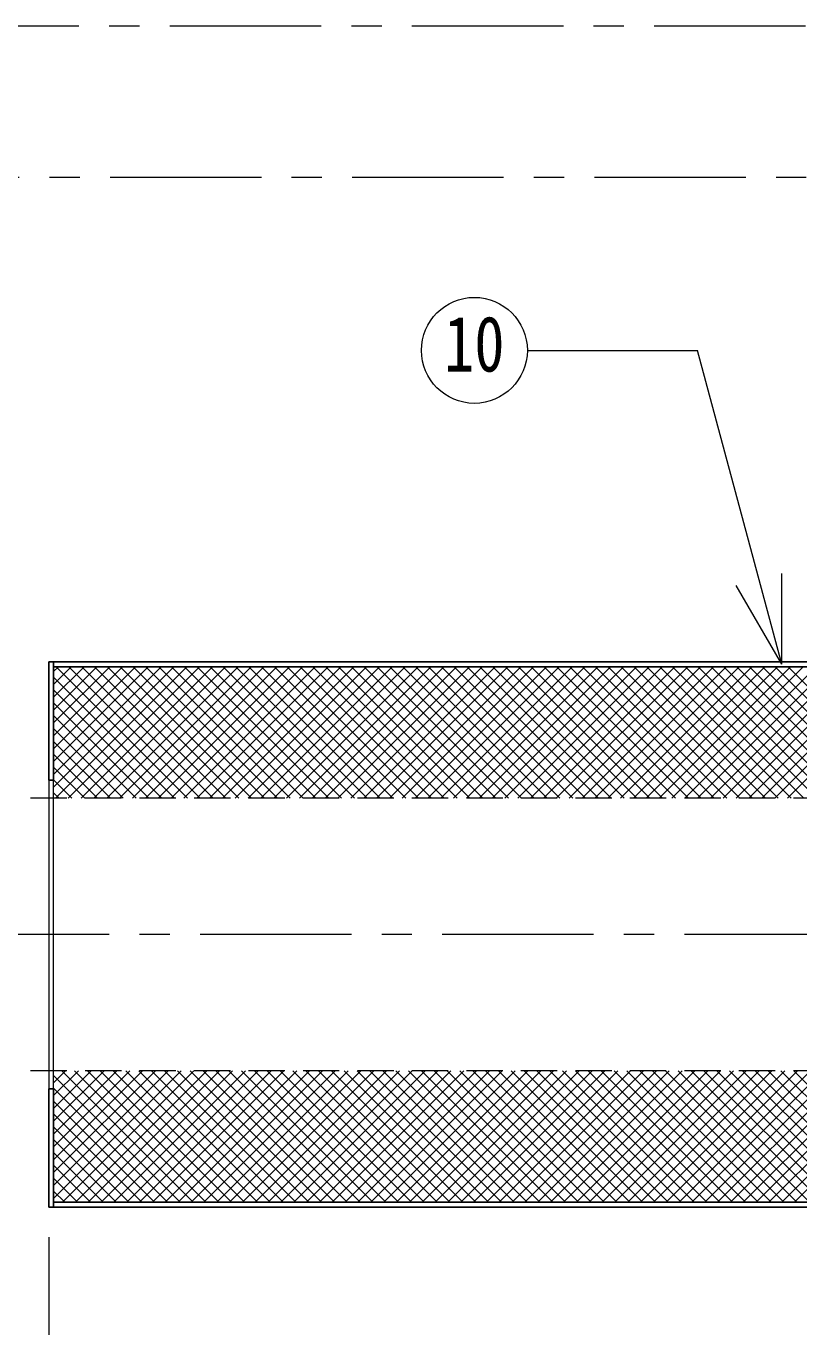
# Model space of a CAD drawing. Units: millimetres at full size, sheet at 1:10; details may follow other scales. Extents: x -2114 to 1936, y -1399 to 1411.
# Drawn here: x -1603.4 to -1348.1, y -508.3 to -78.6 of the extents above; entities that cross this region are included whole.
import ezdxf
from ezdxf.enums import TextEntityAlignment as Align

# ---------------------------------------------------------------- set-up
doc = ezdxf.new("R2010")
doc.units = ezdxf.units.MM
doc.header["$LTSCALE"] = 10
doc.linetypes.add('CHAIN1', pattern=[8, 5, -1, 1, -1])
doc.linetypes.add('DASHED1', pattern=[1.8, 1.2, -0.6])
doc.layers.add('0-0_ﾚｲﾔ1', color=4, linetype='Continuous', lineweight=9)
doc.styles.add('ＭＳ ゴシック', font='')
doc.styles.get('ＭＳ ゴシック').set_extended_font_data('MS Gothic')

msp = doc.modelspace()

# ---------------------------------------------------------------- linework, layer by layer
at = {"layer": '0-0_ﾚｲﾔ1', "linetype": 'CHAIN1'}
for p, q in [((-1185.92, -78.64), (-1975.92, -78.64)), ((-885.67, -128.64), (-1925.92, -128.64)), ((-1015.92, -378.64), (-1875.92, -378.64)), ((-1595.92, -478.64), (-1595.92, -1088.64))]:
    msp.add_line(p, q, dxfattribs=at)
at = {"layer": '0-0_ﾚｲﾔ1', "color": 7, "lineweight": 18}
for p, q in [((-1437.81, -185.75), (-1381.56, -185.75)), ((-1353.78, -289.43), (-1381.56, -185.75)), ((-1353.78, -289.43), (-1353.78, -259.43)), ((-1353.78, -289.43), (-1368.78, -263.44)), ((-1595.92, -327.64), (-1595.92, -429.64)), ((-1594.32, -429.64), (-1594.32, -327.64))]:
    msp.add_line(p, q, dxfattribs=at)
at = {"layer": '0-0_ﾚｲﾔ1', "color": 5, "lineweight": 25}
for p, q in [((-1095.92, -288.64), (-1595.92, -288.64)), ((-1595.92, -288.64), (-1595.92, -327.64)), ((-1594.32, -288.64), (-1594.32, -327.64)), ((-1095.92, -290.24), (-1594.32, -290.24)), ((-1594.32, -327.64), (-1595.92, -327.64)), ((-1594.32, -429.64), (-1595.92, -429.64)), ((-1595.92, -429.64), (-1595.92, -468.64)), ((-1594.32, -429.64), (-1594.32, -468.59)), ((-1095.92, -467.04), (-1594.32, -467.04)), ((-1095.92, -468.64), (-1595.92, -468.64))]:
    msp.add_line(p, q, dxfattribs=at)
at = {"layer": '0-0_ﾚｲﾔ1'}
for p, q in [((-1594.32, -330.01), (-1554.54, -290.24)), ((-1594.32, -325.77), (-1558.79, -290.24)), ((-1594.32, -321.53), (-1563.03, -290.24)), ((-1594.32, -317.29), (-1567.27, -290.24)), ((-1594.32, -313.04), (-1571.51, -290.24)), ((-1594.32, -308.8), (-1575.76, -290.24)), ((-1594.32, -304.56), (-1580, -290.24)), ((-1594.32, -300.32), (-1584.24, -290.24)), ((-1594.32, -296.07), (-1588.48, -290.24)), ((-1594.32, -291.83), (-1592.73, -290.24)), ((-1593.7, -333.64), (-1550.3, -290.24)), ((-1593.5, -290.24), (-1550.1, -333.64)), ((-1589.46, -333.64), (-1546.06, -290.24)), ((-1589.25, -290.24), (-1545.85, -333.64)), ((-1585.22, -333.64), (-1541.82, -290.24)), ((-1585.01, -290.24), (-1541.61, -333.64)), ((-1580.97, -333.64), (-1537.57, -290.24)), ((-1580.77, -290.24), (-1537.37, -333.64)), ((-1576.73, -333.64), (-1533.33, -290.24)), ((-1576.53, -290.24), (-1533.13, -333.64)), ((-1572.49, -333.64), (-1529.09, -290.24)), ((-1572.28, -290.24), (-1528.88, -333.64)), ((-1568.24, -333.64), (-1524.84, -290.24)), ((-1568.04, -290.24), (-1524.64, -333.64)), ((-1564, -333.64), (-1520.6, -290.24)), ((-1563.8, -290.24), (-1520.4, -333.64)), ((-1559.76, -333.64), (-1516.36, -290.24)), ((-1559.55, -290.24), (-1516.15, -333.64)), ((-1555.52, -333.64), (-1512.12, -290.24)), ((-1555.31, -290.24), (-1511.91, -333.64)), ((-1551.27, -333.64), (-1507.87, -290.24)), ((-1551.07, -290.24), (-1507.67, -333.64)), ((-1547.03, -333.64), (-1503.63, -290.24)), ((-1546.83, -290.24), (-1503.43, -333.64)), ((-1542.79, -333.64), (-1499.39, -290.24)), ((-1542.58, -290.24), (-1499.18, -333.64)), ((-1538.55, -333.64), (-1495.15, -290.24)), ((-1538.34, -290.24), (-1494.94, -333.64)), ((-1534.3, -333.64), (-1490.9, -290.24)), ((-1534.1, -290.24), (-1490.7, -333.64)), ((-1530.06, -333.64), (-1486.66, -290.24)), ((-1529.86, -290.24), (-1486.46, -333.64)), ((-1525.82, -333.64), (-1482.42, -290.24)), ((-1525.61, -290.24), (-1482.21, -333.64)), ((-1521.58, -333.64), (-1478.18, -290.24)), ((-1521.37, -290.24), (-1477.97, -333.64)), ((-1517.33, -333.64), (-1473.93, -290.24)), ((-1517.13, -290.24), (-1473.73, -333.64)), ((-1513.09, -333.64), (-1469.69, -290.24)), ((-1512.89, -290.24), (-1469.49, -333.64)), ((-1508.85, -333.64), (-1465.45, -290.24)), ((-1508.64, -290.24), (-1465.24, -333.64)), ((-1504.61, -333.64), (-1461.21, -290.24)), ((-1504.4, -290.24), (-1461, -333.64)), ((-1500.36, -333.64), (-1456.96, -290.24)), ((-1500.16, -290.24), (-1456.76, -333.64)), ((-1496.12, -333.64), (-1452.72, -290.24)), ((-1495.92, -290.24), (-1452.52, -333.64)), ((-1491.88, -333.64), (-1448.48, -290.24)), ((-1491.67, -290.24), (-1448.27, -333.64)), ((-1487.63, -333.64), (-1444.23, -290.24)), ((-1487.43, -290.24), (-1444.03, -333.64)), ((-1483.39, -333.64), (-1439.99, -290.24)), ((-1483.19, -290.24), (-1439.79, -333.64)), ((-1479.15, -333.64), (-1435.75, -290.24)), ((-1478.94, -290.24), (-1435.54, -333.64)), ((-1474.91, -333.64), (-1431.51, -290.24)), ((-1474.7, -290.24), (-1431.3, -333.64)), ((-1470.66, -333.64), (-1427.26, -290.24)), ((-1470.46, -290.24), (-1427.06, -333.64)), ((-1466.42, -333.64), (-1423.02, -290.24)), ((-1466.22, -290.24), (-1422.82, -333.64)), ((-1462.18, -333.64), (-1418.78, -290.24)), ((-1461.97, -290.24), (-1418.57, -333.64)), ((-1457.94, -333.64), (-1414.54, -290.24)), ((-1457.73, -290.24), (-1414.33, -333.64)), ((-1453.69, -333.64), (-1410.29, -290.24)), ((-1453.49, -290.24), (-1410.09, -333.64)), ((-1449.45, -333.64), (-1406.05, -290.24)), ((-1449.25, -290.24), (-1405.85, -333.64)), ((-1445.21, -333.64), (-1401.81, -290.24)), ((-1445, -290.24), (-1401.6, -333.64)), ((-1440.97, -333.64), (-1397.57, -290.24)), ((-1440.76, -290.24), (-1397.36, -333.64)), ((-1436.72, -333.64), (-1393.32, -290.24)), ((-1436.52, -290.24), (-1393.12, -333.64)), ((-1432.48, -333.64), (-1389.08, -290.24)), ((-1432.28, -290.24), (-1388.88, -333.64)), ((-1428.24, -333.64), (-1384.84, -290.24)), ((-1428.03, -290.24), (-1384.63, -333.64)), ((-1424, -333.64), (-1380.6, -290.24)), ((-1423.79, -290.24), (-1380.39, -333.64)), ((-1419.75, -333.64), (-1376.35, -290.24)), ((-1419.55, -290.24), (-1376.15, -333.64)), ((-1415.51, -333.64), (-1372.11, -290.24)), ((-1415.31, -290.24), (-1371.91, -333.64)), ((-1411.27, -333.64), (-1367.87, -290.24)), ((-1411.06, -290.24), (-1367.66, -333.64)), ((-1407.02, -333.64), (-1363.62, -290.24)), ((-1406.82, -290.24), (-1363.42, -333.64)), ((-1402.78, -333.64), (-1359.38, -290.24)), ((-1402.58, -290.24), (-1359.18, -333.64)), ((-1398.54, -333.64), (-1355.14, -290.24)), ((-1398.33, -290.24), (-1354.93, -333.64)), ((-1394.3, -333.64), (-1350.9, -290.24)), ((-1394.09, -290.24), (-1350.69, -333.64)), ((-1390.05, -333.64), (-1346.65, -290.24)), ((-1389.85, -290.24), (-1346.45, -333.64)), ((-1385.81, -333.64), (-1342.41, -290.24)), ((-1385.61, -290.24), (-1342.21, -333.64)), ((-1381.57, -333.64), (-1338.17, -290.24)), ((-1381.36, -290.24), (-1337.96, -333.64)), ((-1377.33, -333.64), (-1333.93, -290.24)), ((-1377.12, -290.24), (-1333.72, -333.64)), ((-1373.08, -333.64), (-1329.68, -290.24)), ((-1372.88, -290.24), (-1329.48, -333.64)), ((-1368.84, -333.64), (-1325.44, -290.24)), ((-1368.64, -290.24), (-1325.24, -333.64)), ((-1364.6, -333.64), (-1321.2, -290.24)), ((-1364.39, -290.24), (-1320.99, -333.64)), ((-1360.36, -333.64), (-1316.96, -290.24)), ((-1360.15, -290.24), (-1316.75, -333.64)), ((-1356.11, -333.64), (-1312.71, -290.24)), ((-1355.91, -290.24), (-1312.51, -333.64)), ((-1351.87, -333.64), (-1308.47, -290.24)), ((-1351.67, -290.24), (-1308.27, -333.64)), ((-1594.32, -293.65), (-1554.34, -333.64)), ((-1594.32, -297.9), (-1558.58, -333.64)), ((-1594.32, -302.14), (-1562.82, -333.64)), ((-1594.32, -306.38), (-1567.07, -333.64)), ((-1594.32, -310.62), (-1571.31, -333.64)), ((-1594.32, -314.87), (-1575.55, -333.64)), ((-1594.32, -319.11), (-1579.79, -333.64)), ((-1594.32, -323.35), (-1584.04, -333.64)), ((-1594.32, -327.59), (-1588.28, -333.64)), ((-1594.32, -331.84), (-1592.52, -333.64)), ((-1594.32, -465.78), (-1552.18, -423.64)), ((-1594.32, -461.54), (-1556.42, -423.64)), ((-1594.32, -457.29), (-1560.66, -423.64)), ((-1594.32, -453.05), (-1564.91, -423.64)), ((-1594.32, -448.81), (-1569.15, -423.64)), ((-1594.32, -444.57), (-1573.39, -423.64)), ((-1594.32, -440.32), (-1577.63, -423.64)), ((-1594.32, -436.08), (-1581.88, -423.64)), ((-1594.32, -431.84), (-1586.12, -423.64)), ((-1594.32, -427.6), (-1590.36, -423.64)), ((-1594.32, -425.18), (-1552.46, -467.04)), ((-1591.62, -423.64), (-1548.22, -467.04)), ((-1591.34, -467.04), (-1547.94, -423.64)), ((-1587.38, -423.64), (-1543.98, -467.04)), ((-1587.09, -467.04), (-1543.69, -423.64)), ((-1583.13, -423.64), (-1539.73, -467.04)), ((-1582.85, -467.04), (-1539.45, -423.64)), ((-1578.89, -423.64), (-1535.49, -467.04)), ((-1578.61, -467.04), (-1535.21, -423.64)), ((-1574.65, -423.64), (-1531.25, -467.04)), ((-1574.37, -467.04), (-1530.97, -423.64)), ((-1570.4, -423.64), (-1527, -467.04)), ((-1570.12, -467.04), (-1526.72, -423.64)), ((-1566.16, -423.64), (-1522.76, -467.04)), ((-1565.88, -467.04), (-1522.48, -423.64)), ((-1561.92, -423.64), (-1518.52, -467.04)), ((-1561.64, -467.04), (-1518.24, -423.64)), ((-1557.68, -423.64), (-1514.28, -467.04)), ((-1557.4, -467.04), (-1514, -423.64)), ((-1553.43, -423.64), (-1510.03, -467.04)), ((-1553.15, -467.04), (-1509.75, -423.64)), ((-1549.19, -423.64), (-1505.79, -467.04)), ((-1548.91, -467.04), (-1505.51, -423.64)), ((-1544.95, -423.64), (-1501.55, -467.04)), ((-1544.67, -467.04), (-1501.27, -423.64)), ((-1540.71, -423.64), (-1497.31, -467.04)), ((-1540.42, -467.04), (-1497.02, -423.64)), ((-1536.46, -423.64), (-1493.06, -467.04)), ((-1536.18, -467.04), (-1492.78, -423.64)), ((-1532.22, -423.64), (-1488.82, -467.04)), ((-1531.94, -467.04), (-1488.54, -423.64)), ((-1527.98, -423.64), (-1484.58, -467.04)), ((-1527.7, -467.04), (-1484.3, -423.64)), ((-1523.74, -423.64), (-1480.34, -467.04)), ((-1523.45, -467.04), (-1480.05, -423.64)), ((-1519.49, -423.64), (-1476.09, -467.04)), ((-1519.21, -467.04), (-1475.81, -423.64)), ((-1515.25, -423.64), (-1471.85, -467.04)), ((-1514.97, -467.04), (-1471.57, -423.64)), ((-1511.01, -423.64), (-1467.61, -467.04)), ((-1510.73, -467.04), (-1467.33, -423.64)), ((-1506.77, -423.64), (-1463.37, -467.04)), ((-1506.48, -467.04), (-1463.08, -423.64)), ((-1502.52, -423.64), (-1459.12, -467.04)), ((-1502.24, -467.04), (-1458.84, -423.64)), ((-1498.28, -423.64), (-1454.88, -467.04)), ((-1498, -467.04), (-1454.6, -423.64)), ((-1494.04, -423.64), (-1450.64, -467.04)), ((-1493.76, -467.04), (-1450.36, -423.64)), ((-1489.79, -423.64), (-1446.39, -467.04)), ((-1489.51, -467.04), (-1446.11, -423.64)), ((-1485.55, -423.64), (-1442.15, -467.04)), ((-1485.27, -467.04), (-1441.87, -423.64)), ((-1481.31, -423.64), (-1437.91, -467.04)), ((-1481.03, -467.04), (-1437.63, -423.64)), ((-1477.07, -423.64), (-1433.67, -467.04)), ((-1476.78, -467.04), (-1433.38, -423.64)), ((-1472.82, -423.64), (-1429.42, -467.04)), ((-1472.54, -467.04), (-1429.14, -423.64)), ((-1468.58, -423.64), (-1425.18, -467.04)), ((-1468.3, -467.04), (-1424.9, -423.64)), ((-1464.34, -423.64), (-1420.94, -467.04)), ((-1464.06, -467.04), (-1420.66, -423.64)), ((-1460.1, -423.64), (-1416.7, -467.04)), ((-1459.81, -467.04), (-1416.41, -423.64)), ((-1455.85, -423.64), (-1412.45, -467.04)), ((-1455.57, -467.04), (-1412.17, -423.64)), ((-1451.61, -423.64), (-1408.21, -467.04)), ((-1451.33, -467.04), (-1407.93, -423.64)), ((-1447.37, -423.64), (-1403.97, -467.04)), ((-1447.09, -467.04), (-1403.69, -423.64)), ((-1443.13, -423.64), (-1399.73, -467.04)), ((-1442.84, -467.04), (-1399.44, -423.64)), ((-1438.88, -423.64), (-1395.48, -467.04)), ((-1438.6, -467.04), (-1395.2, -423.64)), ((-1434.64, -423.64), (-1391.24, -467.04)), ((-1434.36, -467.04), (-1390.96, -423.64)), ((-1430.4, -423.64), (-1387, -467.04)), ((-1430.12, -467.04), (-1386.72, -423.64)), ((-1426.15, -423.64), (-1382.75, -467.04)), ((-1425.87, -467.04), (-1382.47, -423.64)), ((-1421.91, -423.64), (-1378.51, -467.04)), ((-1421.63, -467.04), (-1378.23, -423.64)), ((-1417.67, -423.64), (-1374.27, -467.04)), ((-1417.39, -467.04), (-1373.99, -423.64)), ((-1413.43, -423.64), (-1370.03, -467.04)), ((-1413.15, -467.04), (-1369.75, -423.64)), ((-1409.18, -423.64), (-1365.78, -467.04)), ((-1408.9, -467.04), (-1365.5, -423.64)), ((-1404.94, -423.64), (-1361.54, -467.04)), ((-1404.66, -467.04), (-1361.26, -423.64)), ((-1400.7, -423.64), (-1357.3, -467.04)), ((-1400.42, -467.04), (-1357.02, -423.64)), ((-1396.46, -423.64), (-1353.06, -467.04)), ((-1396.17, -467.04), (-1352.77, -423.64)), ((-1392.21, -423.64), (-1348.81, -467.04)), ((-1391.93, -467.04), (-1348.53, -423.64)), ((-1387.97, -423.64), (-1344.57, -467.04)), ((-1387.69, -467.04), (-1344.29, -423.64)), ((-1383.73, -423.64), (-1340.33, -467.04)), ((-1383.45, -467.04), (-1340.05, -423.64)), ((-1379.49, -423.64), (-1336.09, -467.04)), ((-1379.2, -467.04), (-1335.8, -423.64)), ((-1375.24, -423.64), (-1331.84, -467.04)), ((-1374.96, -467.04), (-1331.56, -423.64)), ((-1371, -423.64), (-1327.6, -467.04)), ((-1370.72, -467.04), (-1327.32, -423.64)), ((-1366.76, -423.64), (-1323.36, -467.04)), ((-1366.48, -467.04), (-1323.08, -423.64)), ((-1362.52, -423.64), (-1319.12, -467.04)), ((-1362.23, -467.04), (-1318.83, -423.64)), ((-1358.27, -423.64), (-1314.87, -467.04)), ((-1357.99, -467.04), (-1314.59, -423.64)), ((-1354.03, -423.64), (-1310.63, -467.04)), ((-1353.75, -467.04), (-1310.35, -423.64)), ((-1349.79, -423.64), (-1306.39, -467.04)), ((-1349.51, -467.04), (-1306.11, -423.64)), ((-1594.32, -429.42), (-1556.7, -467.04)), ((-1594.32, -433.66), (-1560.95, -467.04)), ((-1594.32, -437.9), (-1565.19, -467.04)), ((-1594.32, -442.15), (-1569.43, -467.04)), ((-1594.32, -446.39), (-1573.67, -467.04)), ((-1594.32, -450.63), (-1577.92, -467.04)), ((-1594.32, -454.87), (-1582.16, -467.04)), ((-1594.32, -459.12), (-1586.4, -467.04)), ((-1594.32, -463.36), (-1590.64, -467.04))]:
    msp.add_line(p, q, dxfattribs=at)
at = {"layer": '0-0_ﾚｲﾔ1', "linetype": 'DASHED1'}
for p, q in [((-1085.92, -333.64), (-1645.92, -333.64)), ((-1085.92, -423.64), (-1645.92, -423.64))]:
    msp.add_line(p, q, dxfattribs=at)
at = {"layer": '0-0_ﾚｲﾔ1', "color": 7, "lineweight": 18}
msp.add_circle((-1455.31, -185.75), 17.5, dxfattribs=at)

# ---------------------------------------------------------------- texts
at = {"layer": '0-0_ﾚｲﾔ1', "color": 7, "style": 'ＭＳ ゴシック', "width": 0.8}
msp.add_text('10', height=18.33, dxfattribs=at).set_placement((-1465.31, -198.25), align=Align.BOTTOM_LEFT)

doc.saveas('drawing.dxf')
